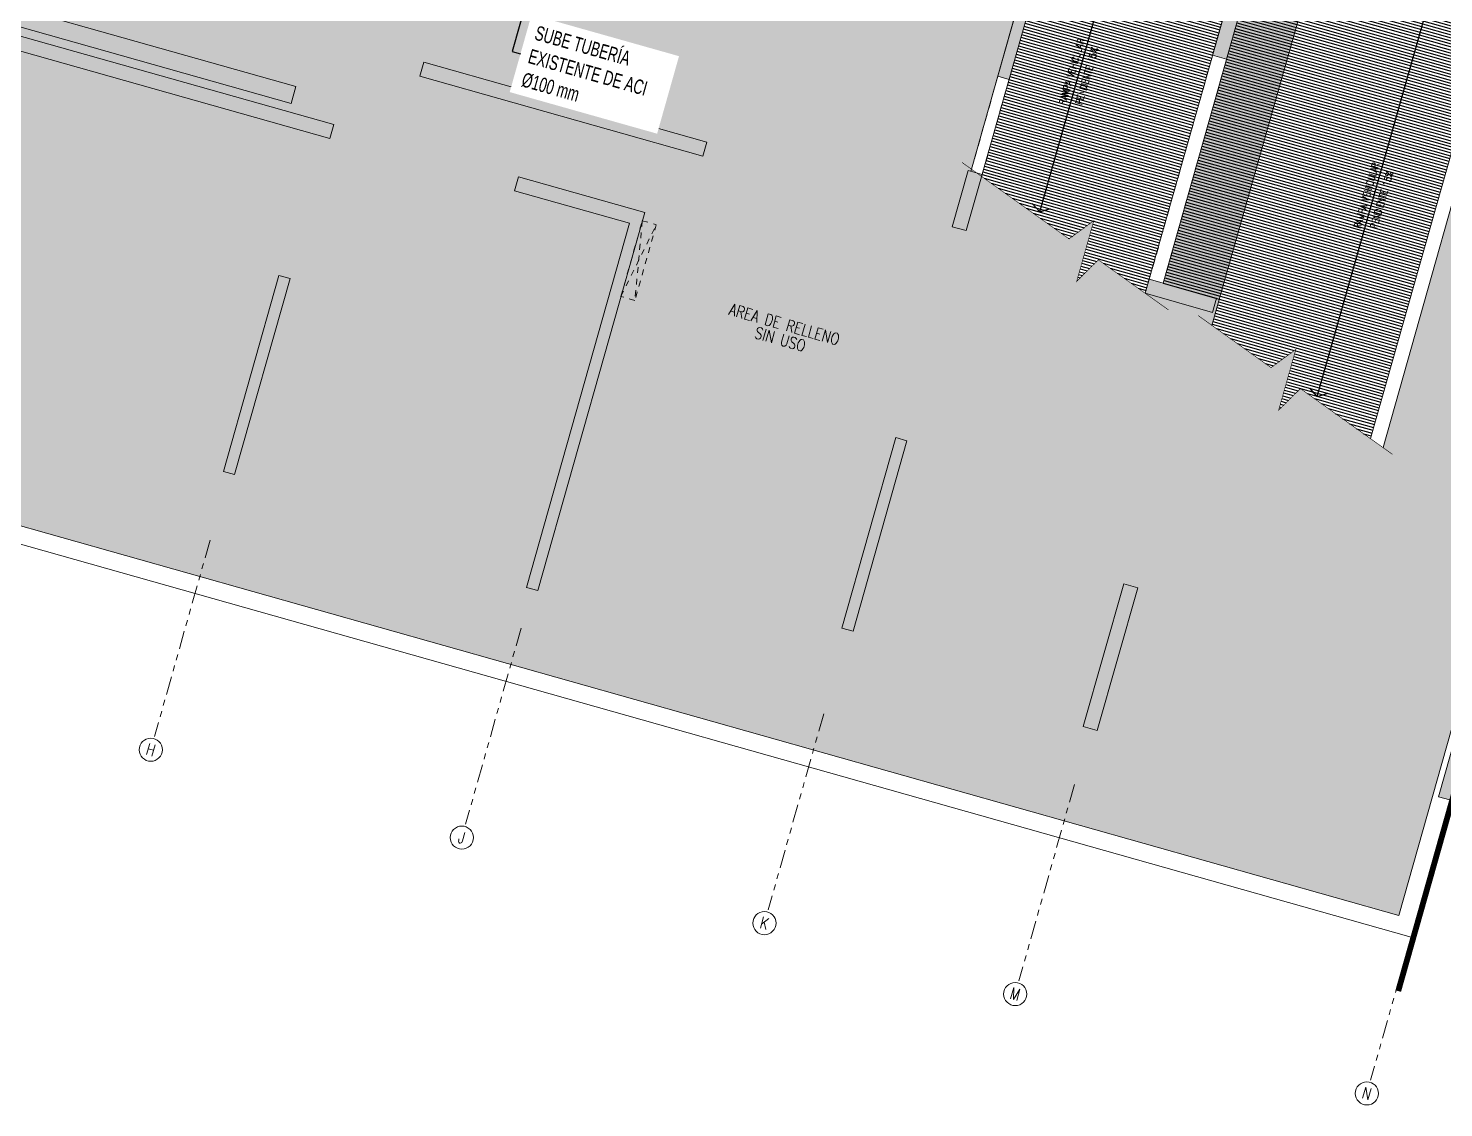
# Model space of a CAD drawing. Header units: inches. Extents: x 0 to 766, y -245 to 236.
# Drawn here: x 112.22 to 136.53, y -228.78 to -210.24 of the extents above; entities that cross this region are included whole.
import ezdxf
from ezdxf import colors
from ezdxf.entities.mleader import LeaderData, LeaderLine
from ezdxf.enums import TextEntityAlignment as Align
from ezdxf.math import Vec2, Vec3

# ---------------------------------------------------------------- set-up
doc = ezdxf.new("R2010")
doc.units = ezdxf.units.IN
doc.header["$MEASUREMENT"] = 0
for name, pattern in [('CONTINUA', [0]), ('HIDDEN2', [0.1875, 0.125, -0.0625]), ('PHANTOM', [2.5, 1.25, -0.25, 0.25, -0.25, 0.25, -0.25])]:
    doc.linetypes.add(name, pattern=pattern)
for name, color, linetype, lineweight in [('000 SOS 911 TEXTOS ACI', 7, 'Continuous', 9), ('A-PLACAS', 251, 'Continuous', 9), ('A-TEXTO-INDICACIONES', 251, 'Continuous', 9), ('A-VIGAS', 251, 'HIDDEN2', 9), ('CIRCULACION PEATONAL', 251, 'Continuous', 5), ('EJES', 251, 'PHANTOM', 9), ('HATCH', 251, 'Continuous', 9), ('MURO-BAJO', 251, 'Continuous', 9), ('MUROS', 251, 'Continuous', 9), ('PROYECCIONES', 251, 'HIDDEN2', 9), ('TEXTO-AMBIENTE', 251, 'Continuous', 9)]:
    doc.layers.add(name, color=color, linetype=linetype, lineweight=lineweight)
doc.styles.add('PIPE', font='ARIALN.TTF', dxfattribs={"width": 0.8})
doc.styles.add('ROMANS', font='romans.shx', dxfattribs={"width": 0.8})
pattern_1 = [(344.2139988296181, (-77.24779589329117, -333.8460945805952), (0.05978424902511603, 0.06558453971594916), [0, -0.07937499999999996])]

# ---------------------------------------------------------------- blocks, each defined once
blk = doc.blocks.new('ESTR_PISO-SS')
at = {"layer": 'HATCH'}
h = blk.add_hatch(color=251, dxfattribs=at)
h.dxf.hatch_style = 1
h.paths.add_polyline_path([(13.32771752373807, 5.649996973863153), (13.12771752368437, 5.649996973863153), (13.12771752368437, 2.149996952459617), (13.32771752364076, 2.149996970022357)])
h.paths.add_polyline_path([(13.4677174789978, 10.44999708227365), (12.76771750034791, 10.44999708227365), (12.76771750034757, 10.1999971871314), (13.4677174789978, 10.1999971871314)])
h.paths.add_polyline_path([(13.3277175237013, 8.39999716944368), (13.3277175237013, 8.14999696921359), (5.177717527657734, 8.14999696921359), (5.177717527657734, 2.299996969706967), (4.927717526603516, 2.299996969706967), (4.927717526603516, 8.399996989954047)])
h.paths.add_polyline_path([(19.57771753086726, 9.84999379978126), (19.57771753086726, 9.599996833508499), (14.52771753079455, 9.59999379978126), (14.52771753079455, 9.84999379978126)])
h.paths.add_polyline_path([(16.62771752371586, 8.399996953764344), (16.6277175237158, 8.149996969323013), (18.6777175107774, 8.149996990686759), (18.67771752364493, 1.649997176585401), (18.87771752802072, 1.649997178294512), (18.87771752854164, 8.399997179698346)])
h.paths.add_polyline_path([(19.57771753019918, 15.85000035517379), (19.57771753019918, 16.10000035461121), (18.327717530348, 16.10000035212522), (18.327717530348, 15.85000035217027)])
h.paths.add_polyline_path([(27.77771751484946, 13.64999717428691), (27.52771766650577, 13.64999717428691), (27.5277175331228, 16.09999717159201), (27.77769883627772, 16.09999717180324)])
h.paths.add_polyline_path([(24.27771753079449, 12.29999719883341), (24.07771753081758, 12.29999719883341), (24.07771753081758, 16.09999719486461), (24.27771753079449, 16.09999719486461)])
h.paths.add_polyline_path([(27.52771752747546, 9.649997170264868), (27.52771752747546, 9.399997176042973), (28.7277175275398, 9.399997173541692), (28.7277175275398, 9.649997173541692)])
h.paths.add_polyline_path([(34.92771752834963, 15.64999942884572), (34.72771753485344, 15.64999942884572), (34.72771753485344, 10.14999943117436), (34.92771752834963, 10.14999943117436)])
h.paths.add_polyline_path([(34.72771752587121, 9.649999424548724), (34.92771752439833, 9.649999424548724), (34.92771752439833, 2.449999440109025), (34.72771752587121, 2.449999440109025)])
h.paths.add_polyline_path([(28.52771753537908, 1.949998086982475), (28.7777175353327, 1.949998086982475), (28.77771753533276, 4.499997831061762), (28.52771753537914, 4.499997831061762)])
h.paths.add_polyline_path([(24.07771752808546, 2.449997177617263), (24.07771754091934, 5.849997180970149), (24.27771752809147, 5.849997179852494), (24.27771753681546, 2.449997182513357)])
h.paths.add_polyline_path([(24.27771753095877, 10.59999719409541), (24.0277175303759, 10.59999719409541), (24.02771753056263, 9.599997193337458), (24.2777175311455, 9.599997193337458)])
h.paths.add_polyline_path([(7.927717523882876, 4.599996619225578), (7.927717523882876, 2.149996634638512), (8.127717523941357, 2.149996634641752), (8.127717523901737, 4.599996619225578)])
h.paths.add_polyline_path([(4.627717521162253, 8.850000337025506), (12.52771787705151, 8.850000337025506), (12.52771787705151, 8.550000003599791), (4.627717521162253, 8.550000003599791)])
h.paths.add_polyline_path([(14.07771747899781, 10.89999708227364), (13.52771750034793, 10.89999708227364), (13.52771750034759, 10.64999718713139), (14.07771747899781, 10.64999718713139)])
at = {"layer": 'A-PLACAS'}
for points, elevation in [([(24.27771753079449, 12.29999719883341), (24.07771753081758, 12.29999719883341), (24.07771753081758, 16.09999719486461), (24.27771753079449, 16.09999719486461)], 3.113589796857647e-07), ([(27.77771751484946, 13.64999717428691), (27.52771766650577, 13.64999717428691), (27.5277175331228, 16.09999717159201), (27.77769883627772, 16.09999717180324)], 3.113589796857647e-07), ([(24.27771753095877, 10.59999719409541), (24.0277175303759, 10.59999719409541), (24.02771753056263, 9.599997193337458), (24.2777175311455, 9.599997193337458)], 3.113589796857647e-07), ([(19.57771753086726, 9.84999379978126), (19.57771753086726, 9.599996833508499), (14.52771753079455, 9.59999379978126), (14.52771753079455, 9.84999379978126)], 3.113589796857647e-07), ([(27.52771752747546, 9.649997170264868), (27.52771752747546, 9.399997176042973), (28.7277175275398, 9.399997173541692), (28.7277175275398, 9.649997173541692)], 3.113589796857647e-07), ([(34.72771752587121, 9.649999424548724), (34.92771752439833, 9.649999424548724), (34.92771752439833, 2.449999440109025), (34.72771752587121, 2.449999440109025)], 3.113589796857647e-07), ([(4.627717521162253, 8.850000337025506), (12.52771787705151, 8.850000337025506), (12.52771787705151, 8.550000003599791), (4.627717521162253, 8.550000003599791)], 4.176229789999992e-08), ([(13.3277175237013, 8.39999716944368), (13.3277175237013, 8.14999696921359), (5.177717527657734, 8.14999696921359), (5.177717527657734, 2.299996969706967), (4.927717526603516, 2.299996969706967), (4.927717526603516, 8.399996989954047)], 3.113589796857647e-07), ([(16.62771752371586, 8.399996953764344), (16.6277175237158, 8.149996969323013), (18.6777175107774, 8.149996990686759), (18.67771752364493, 1.649997176585401), (18.87771752802072, 1.649997178294512), (18.87771752854164, 8.399997179698346)], 3.113589796857647e-07), ([(24.07771752808546, 2.449997177617263), (24.07771754091934, 5.849997180970149), (24.27771752809147, 5.849997179852494), (24.27771753681546, 2.449997182513357)], 3.113589796857647e-07), ([(13.32771752373807, 5.649996973863153), (13.12771752368437, 5.649996973863153), (13.12771752368437, 2.149996952459617), (13.32771752364076, 2.149996970022357)], 3.113589796857647e-07), ([(28.52771753537908, 1.949998086982475), (28.7777175353327, 1.949998086982475), (28.77771753533276, 4.499997831061762), (28.52771753537914, 4.499997831061762)], 3.113589796857647e-07)]:
    blk.add_lwpolyline(points, close=True, dxfattribs=dict(at, elevation=elevation))
at = {"layer": 'A-VIGAS'}
for p, q in [((27.52771753277287, 9.649997170264868, 3.113589796857647e-07), (27.52771753276241, 13.64999717428691, 3.113589796857647e-07)), ((27.77771753278185, 9.649997170947529, 3.113589796857647e-07), (27.77771753276241, 13.64999717428691, 3.113589796857647e-07)), ((24.07771752795927, 10.59999177979569, 3.113589796857647e-07), (24.07771752795927, 12.29999178453369, 3.113589796857647e-07)), ((24.2777175303759, 10.59999719409541, 3.113589796857647e-07), (24.2777175303759, 12.29999719883341, 3.113589796857647e-07))]:
    blk.add_line(p, q, dxfattribs=at)
blk = doc.blocks.new('EJE')
at = {"linetype": 'Continuous'}
blk.add_circle((-4.656613e-10, -3.7252903e-09), 0.5, dxfattribs=at)
at = {"layer": 'A-TEXTO-INDICACIONES', "style": 'ROMANS'}
blk.add_attdef('EJE', text='', height=0.22, rotation=1.067217058e-07, dxfattribs=at).set_placement((0.0068061400004788, 0.02766973558132052), align=Align.MIDDLE_CENTER)

msp = doc.modelspace()

# ---------------------------------------------------------------- hatches: boundary and pattern name
h = msp.add_hatch()
h.set_pattern_fill('_USER', color=8, scale=0.05, angle=74.21399882961819, pattern_type=0)
h.set_pattern_definition([(344.213998829618, (133.1034909796624, -208.7804000128232), (0.01360225721808703, 0.04811422449310599), [])])
h.paths.add_polyline_path([(128.5932782916951, -212.7874729394337), (130.0936689803432, -213.8592400005887), (130.5198075735328, -213.5464999404416), (130.2254289032078, -214.5877831898696), (130.5982146586672, -214.2196497548642), (131.4031997676146, -214.7946710021605), (133.2259112946758, -208.3473719922062), (130.093194685593, -207.4617539113541)])
h.paths.add_polyline_path([(134.0672356507995, -216.4304796664691), (135.2702529232583, -217.2898253673897), (137.3375219896953, -209.977393477074), (134.3063398752383, -209.1204801946533), (132.5467786882325, -215.3443787575482), (133.5626899724755, -216.0700699121934), (133.9888285656651, -215.7573298520464), (133.6944498953401, -216.7986131014745)])
h = msp.add_hatch()
h.set_pattern_fill('_USER', color=8, scale=0.05, angle=74.21399882961819, pattern_type=0)
h.set_pattern_definition([(344.213998829618, (134.3063465953405, -209.1204564103488), (0.01360225721808703, 0.04811422449310599), [])])
h.paths.add_polyline_path([(134.3063398752383, -209.1204801946533), (133.3440630642414, -208.848410354355), (131.7117915080796, -214.6221178272339), (132.6740759990666, -214.894162947718)])
at = {"layer": 'HATCH'}
h = msp.add_hatch(dxfattribs=at)
h.set_pattern_fill('DOTS', color=251, scale=0.05, angle=-15.78600117038182)
h.set_pattern_definition(pattern_1)
h.paths.add_polyline_path([(139.8677005435375, -210.9524878585562), (137.5100930755967, -210.285974369104), (135.4864012408243, -217.4442255836272), (134.0672356507995, -216.4304796664691), (133.6944498953401, -216.7986131014745), (133.988828565637, -215.7573298520385), (133.5626899724755, -216.0700699121934), (132.5467935750867, -215.3443893915625), (134.3063398752383, -209.1204801946533), (133.3440533233432, -208.8484423899511), (131.7117915080796, -214.6221178272339), (132.625961779794, -214.8805606919758), (132.5579504997248, -215.1211318161435), (131.4032091037715, -214.7946776715846), (130.5982146586672, -214.2196497548642), (130.2254289032078, -214.5877831898696), (130.5198075735328, -213.5464999404416), (130.0936689803432, -213.8592400005887), (128.4203670458867, -212.6639580579225), (129.8380238996015, -207.6493885743095), (122.476542277279, -205.5682418990313), (121.6658475203915, -208.4358499249021), (117.6711712881759, -207.3065243375428), (117.7609641497388, -206.9889064645803), (117.1368462702266, -206.8126008954079), (117.136827548758, -206.8126644847167), (111.0261501093119, -205.0849921927731), (110.2236172128522, -207.92373044954), (110.1273886889598, -207.8965260058707), (107.4205395745826, -217.4712579151733), (135.7598178030842, -225.4829874123706)])
h = msp.add_hatch(dxfattribs=at)
h.set_pattern_fill('DOTS', color=251, scale=0.05, angle=-15.78600117038182)
h.set_pattern_definition(pattern_1)
h.paths.add_polyline_path([(139.8677005435375, -210.9524878585562), (137.5100930755967, -210.285974369104), (135.4864012408243, -217.4442255836272), (134.0672356507995, -216.4304796664691), (133.6944498953401, -216.7986131014745), (133.988828565637, -215.7573298520385), (133.5626899724755, -216.0700699121934), (132.5467935750867, -215.3443893915625), (134.3063398752383, -209.1204801946533), (133.3440533233432, -208.8484423899511), (131.7117915080796, -214.6221178272339), (132.625961779794, -214.8805606919758), (132.5579504997248, -215.1211318161435), (131.4032091037715, -214.7946776715846), (130.5982146586672, -214.2196497548642), (130.2254289032078, -214.5877831898696), (130.5198075735328, -213.5464999404416), (130.0936689803432, -213.8592400005887), (128.4203670458867, -212.6639580579225), (129.8380238996015, -207.6493885743095), (122.476542277279, -205.5682418990313), (121.6658475203915, -208.4358499249021), (117.6711712881759, -207.3065243375428), (117.7609641497388, -206.9889064645803), (117.1368462702266, -206.8126008954079), (117.136827548758, -206.8126644847167), (111.0261501093119, -205.0849921927731), (110.2236172128522, -207.92373044954), (110.1273886889598, -207.8965260058707), (107.4205395745826, -217.4712579151733), (135.7598178030842, -225.4829874123706)])

# ---------------------------------------------------------------- linework, layer by layer
for p, q in [((129.5900788270547, -213.3969211079836, -3.706276007363635e-07), (131.1810548363659, -207.7692953510483, -7.599842122237999e-07)), ((134.357634561178, -216.5664114440492, -3.706276007363635e-07), (136.3030785969225, -209.6849576960373, -3.706276007363635e-07))]:
    msp.add_line(p, q)
at = {"const_width": 0.01, "elevation": -3.706276007363635e-07}
for points in [[(128.2561758928962, -212.5466721598225), (130.0936689803432, -213.8592400005887), (130.5198075735328, -213.5464999404416), (130.2254289032078, -214.5877831898696), (130.5982146586672, -214.2196497548642), (131.8019512229391, -215.0795092638177)], [(132.3132787942052, -215.1775838704997), (133.5626899724755, -216.0700699121934), (133.9888285656651, -215.7573298520464), (133.6944498953401, -216.7986131014745), (134.0672356507995, -216.4304796664691), (135.6471452711984, -217.5590491152946)]]:
    msp.add_lwpolyline(points, dxfattribs=at)
at = {"color": 4, "elevation": -3.706276007363635e-07}
for points in [[(129.5900788349089, -213.3969210802017), (129.4636598400597, -213.2523920038296)], [(129.5900788349089, -213.3969210802017), (129.7734566913966, -213.3399739299987)], [(134.3576345690322, -216.5664114162671), (134.2312155744643, -216.4218823390069)], [(134.3576345690322, -216.5664114162671), (134.5410124258012, -216.5094642651761)]]:
    msp.add_lwpolyline(points, dxfattribs=at)
at = {"layer": 'EJES', "linetype": 'PHANTOM', "ltscale": 0.25}
for p, q in [((115.3437590949568, -219.0357363055917, -7.648033911890118e-07), (114.3916010896907, -222.4037320201091, -7.648033911890118e-07)), ((120.6844383302642, -220.5455856997388, -7.648033911890118e-07), (119.7322803249981, -223.9135814142562, -7.648033911890118e-07)), ((125.8807745915615, -222.0146294838274, -4.534444115032474e-07), (124.9286165862954, -225.3826251983448, -4.534444115032474e-07)), ((130.1869941597663, -223.2320317551629, -7.648033911890118e-07), (129.2348361545002, -226.6000274696803, -7.648033911890118e-07)), ((136.2253325260682, -224.9391159385534, -7.648033911890118e-07), (135.2731745208021, -228.3071116530709, -7.648033911890118e-07))]:
    msp.add_line(p, q, dxfattribs=at)
at = {"layer": 'MURO-BAJO', "color": 251}
msp.add_line((134.4287581697477, -208.6874592796087, -3.706276007363635e-07), (132.5467935750867, -215.3443893915625, -3.706276007363635e-07), dxfattribs=at)
at = {"layer": 'MUROS'}
for p, q in [((130.0984866943718, -207.4632249522832, -3.706276007363635e-07), (128.5932807885872, -212.7874747225129, -3.706276007363635e-07)), ((128.4203670458867, -212.6639580579225, -3.706276007363635e-07), (129.8380238996015, -207.6493885743095, -3.706276007363635e-07)), ((133.2259112946758, -208.3473719922062, -3.706276007363635e-07), (131.4032091037715, -214.7946776715846, -3.706276007363635e-07)), ((131.7117915080796, -214.6221178272339, -3.706276007363635e-07), (133.4664866556307, -208.4153682858125, -3.706276007363635e-07)), ((137.3375222060663, -209.9773927117215, -3.706276007363635e-07), (135.2702529232583, -217.2898253673897, -3.706276007363635e-07)), ((135.9668897382629, -225.8532863396282, -3.706276007363635e-07), (140.2243768026058, -210.7935241585213, -3.706276007363635e-07)), ((131.4032091037715, -214.7946776715846, -3.706276007363635e-07), (132.5579504997248, -215.1211318161435, -3.706276007363635e-07)), ((132.625961779794, -214.8805606919758, -3.706276007363635e-07), (131.7117915080796, -214.6221178272339, -3.706276007363635e-07)), ((132.5579504997248, -215.1211318161435, -3.706276007363635e-07), (132.625961779794, -214.8805606919758, -3.706276007363635e-07)), ((102.3564887309081, -216.3513704581146, -3.706276007363635e-07), (135.9668897382629, -225.8532863396282, -3.706276007363635e-07)), ((135.7598178030842, -225.4829874123706, -3.706276007363635e-07), (107.4205395745826, -217.4712579151733, -3.706276007363635e-07))]:
    msp.add_line(p, q, dxfattribs=at)
at = {"layer": 'MUROS', "elevation": -3.706276007363635e-07}
msp.add_lwpolyline([(135.4864012408243, -217.4442255836272), (137.5100930755967, -210.285974369104), (139.8677005435375, -210.9524878585562), (135.7598178030842, -225.4829874123706)], dxfattribs=at)
at = {"layer": 'PROYECCIONES', "ltscale": 0.5}
for p, q in [((122.3993351110447, -214.8471985068463, -3.706276007363635e-07), (123.007167120816, -213.6161259325237, -3.706276007363635e-07)), ((122.7665959990786, -213.5481146466391, -3.706276007363635e-07), (122.639906232782, -214.9152097927308, -3.706276007363635e-07))]:
    msp.add_line(p, q, dxfattribs=at)
at = {"layer": 'PROYECCIONES', "color": 12, "linetype": 'PHANTOM', "ltscale": 0.5, "const_width": 0.1, "elevation": -3.706276007363635e-07}
msp.add_lwpolyline([(135.7469381290016, -226.7783382834924), (140.7416881094066, -209.1108048456516), (142.5699979756589, -209.6276827173726), (142.6788218477419, -209.2427486406682), (150.1846315498788, -211.3647182629488), (150.5627769757816, -210.0271333594399), (155.9034506740154, -211.5369843026736), (156.2425212296837, -210.3376659118654), (160.9573278510493, -206.4604740784474), (155.9190094163776, -200.2705442969457), (158.3501091143178, -191.6711794180689)], dxfattribs=at)
at = {"layer": 'PROYECCIONES', "ltscale": 0.5, "elevation": -3.706276007363635e-07}
msp.add_lwpolyline([(122.7665960477241, -213.5481144745692), (123.0071671694614, -213.6161257604537), (122.639906232782, -214.9152097927308), (122.3993351110447, -214.8471985068463)], close=True, dxfattribs=at)

# ---------------------------------------------------------------- block references
at = {"layer": 'CIRCULACION PEATONAL', "color": 251, "linetype": 'CONTINUA', "ltscale": 0.25, "rotation": 344.2139988296181}
msp.add_blockref('ESTR_PISO-SS', (102.3564887309081, -216.3513704581146, -3.706276007363635e-07), dxfattribs=at)
at = {"layer": 'EJES'}
ref = msp.add_blockref('EJE', (114.3268162590041, -222.6328904485542, -7.648033911890118e-07), dxfattribs=dict(at, xscale=0.3968999999924565, yscale=0.3968999999924565, zscale=0.3968999999924565, rotation=164.2139988296182))
ref.add_attrib('EJE', 'H', dxfattribs={"color": 1, "height": 0.1999999999999999, "rotation": 344.2139988296184, "style": 'ROMANS', "width": 0.8}).set_placement((114.3268162590041, -222.6328904485542, -7.648033911890118e-07), align=Align.MIDDLE_CENTER)
ref = msp.add_blockref('EJE', (119.6674954943115, -224.1427398427012, -7.648033911890118e-07), dxfattribs=dict(at, xscale=0.3968999999924565, yscale=0.3968999999924565, zscale=0.3968999999924565, rotation=164.2139988296182))
ref.add_attrib('EJE', 'J', dxfattribs={"color": 1, "height": 0.1999999999999999, "rotation": 344.2139988296184, "style": 'ROMANS', "width": 0.8}).set_placement((119.6674954943115, -224.1427398427012, -7.648033911890118e-07), align=Align.MIDDLE_CENTER)
ref = msp.add_blockref('EJE', (124.8638317556088, -225.6117836267898, -4.534444115032474e-07), dxfattribs=dict(at, xscale=0.3968999999924565, yscale=0.3968999999924565, zscale=0.3968999999924565, rotation=164.2139988296182))
ref.add_attrib('EJE', 'K', dxfattribs={"color": 1, "height": 0.1999999999999999, "rotation": 344.2139988296184, "style": 'ROMANS', "width": 0.8}).set_placement((124.8638317556088, -225.6117836267898, -4.534444115032474e-07), align=Align.MIDDLE_CENTER)
ref = msp.add_blockref('EJE', (129.1700513238137, -226.8291858981253, -7.648033911890118e-07), dxfattribs=dict(at, xscale=0.3968999999924565, yscale=0.3968999999924565, zscale=0.3968999999924565, rotation=164.2139988296182))
ref.add_attrib('EJE', 'M', dxfattribs={"color": 1, "height": 0.1999999999999999, "rotation": 344.2139988296184, "style": 'ROMANS', "width": 0.8}).set_placement((129.1700513238137, -226.8291858981253, -7.648033911890118e-07), align=Align.MIDDLE_CENTER)
ref = msp.add_blockref('EJE', (135.2083896901155, -228.5362700815159, -7.648033911890118e-07), dxfattribs=dict(at, xscale=0.3968999999924565, yscale=0.3968999999924565, zscale=0.3968999999924565, rotation=164.2139988296182))
ref.add_attrib('EJE', 'N', dxfattribs={"color": 1, "height": 0.1999999999999999, "rotation": 344.2139988296184, "style": 'ROMANS', "width": 0.8}).set_placement((135.2083896901155, -228.5362700815159, -7.648033911890118e-07), align=Align.MIDDLE_CENTER)

# ---------------------------------------------------------------- texts
at = {"layer": 'TEXTO-AMBIENTE', "color": 251, "style": 'ROMANS', "width": 0.8}
for s, p in [('RAMPA VEHICULAR', (130.1398301188364, -210.9870683993535, -3.706276007363635e-07)), ('PENDIENTE 15%%%', (130.4012043395658, -211.0609608795503, -3.706276007363635e-07)), ('RAMPA VEHICULAR', (135.2017598719092, -213.1152919944691, -3.706276007363635e-07)), ('PENDIENTE 15%%%', (135.4631340926387, -213.1891844746659, -3.706276007363635e-07))]:
    msp.add_text(s, height=0.12, rotation=73.7212514056896, dxfattribs=at).set_placement(p, align=Align.MIDDLE_CENTER)
at = {"layer": 'TEXTO-AMBIENTE', "color": 251, "linetype": 'ByBlock', "insert": (124.1511971744393, -214.9249624543833, -3.706276007363635e-07), "char_height": 0.2, "attachment_point": 1, "rotation": 344.2139995133041, "line_spacing_factor": 0.8, "style": 'ROMANS'}
msp.add_mtext_dynamic_manual_height_columns('\\pxqc;AREA DE RELLENO SIN USO', width=2.252179744952712, gutter_width=15, heights=[0], dxfattribs=at)

# ---------------------------------------------------------------- next in the draw order: leaders
at = {"layer": '000 SOS 911 TEXTOS ACI'}
ml = msp.add_multileader_mtext('Standard', dxfattribs=at)
ml.set_content('{\\H1.66667x;SUBE TUBERÍA EXISTENTE DE ACI %%C100 mm} ', color=256, style='PIPE')
ml.set_leader_properties(color=7)
ml.build(insert=Vec2(0, 0))
ml.multileader.update_dxf_attribs({"text_left_attachment_type": 2, "text_right_attachment_type": 2, "dogleg_length": 2, "arrow_head_size": 0.15})
ctx = ml.context
ctx.base_point, ctx.char_height, ctx.arrow_head_size, ctx.landing_gap_size, ctx.plane_origin, ctx.plane_x_axis, ctx.plane_y_axis = Vec3(120.6744611056814, -210.6830623767009, 1.865657895624521e-06), 0.15, 0.15, 0.15, Vec3(118.0390882395532, -210.7719749099059, 1.865657895624521e-06), Vec3(0.9623918808983895, -0.2716649914524507), Vec3(0.2716649914524507, 0.9623918808983895)
ctx.left_attachment, ctx.right_attachment = 2, 2
notes = []
notes.append((ctx, [(0, (1, 1, 0), (120.5338223367772, -210.6433627172268, 1.865657895624521e-06), (0.9623918808983896, -0.2716649914524511), 0.1461346169845799, [(0, [(121.2746781414899, -208.0227901215576, 1.865657895624521e-06)], 0, [])])]))
ctx.mtext.insert, ctx.mtext.text_direction, ctx.mtext.rotation, ctx.mtext.width, ctx.mtext.defined_height, ctx.mtext.flow_direction = Vec3(120.9689385413365, -210.1920064902587, 1.865657895624521e-06), Vec3(0.9623918808983895, -0.2716649914524507), 6.00806264150137, 2.33051352659582, 0.5575092987138824, 5
ctx.mtext.has_bg_fill, ctx.mtext.bg_color, ctx.mtext.bg_scale_factor, ctx.mtext.bg_transparency, ctx.mtext.use_window_bg_color = 1, -1073741824, 2, 0, 1
for ctx, leaders in notes:
    for number, flags, end, landing, length, lines in leaders:
        leader = LeaderData()
        leader.index, (leader.has_last_leader_line, leader.has_dogleg_vector, leader.attachment_direction) = number, flags
        leader.last_leader_point, leader.dogleg_vector, leader.dogleg_length = Vec3(end), Vec3(landing), length
        for number, points, colour, breaks in lines:
            line = LeaderLine()
            line.index, line.vertices, line.color, line.breaks = number, Vec3.list(points), colors.encode_raw_color(colour), breaks
            leader.lines.append(line)
        ctx.leaders.append(leader)

doc.saveas('drawing.dxf')
